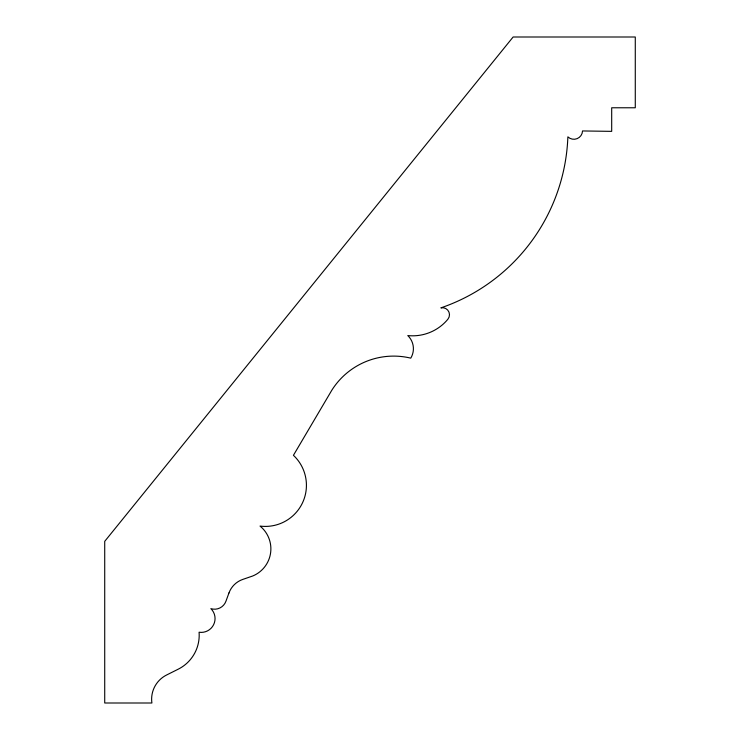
<?xml version="1.0" encoding="UTF-8"?>
<svg xmlns="http://www.w3.org/2000/svg" width="740" height="740" viewBox="0 0 740 740"><rect width="100%" height="100%" fill="white"/><g stroke="black" fill="none" stroke-linecap="round" stroke-linejoin="round"><path stroke-width="1.11" d="M228.965 592.962L225.931 601.259A12.117 12.117 0 0 1 210.872 608.641A13.838 13.838 0 0 1 199.079 632.228A37.953 37.953 0 0 1 178.21 669.191L166.593 675A27.056 27.056 0 0 0 151.894 703L104.719 703L104.719 541.347L513.125 37L635.281 37L635.281 107.772L611.693 107.772L611.693 131.359L582.537 130.952A8.667 8.667 0 0 1 567.867 136.854A187.969 187.969 0 0 1 440.864 307.877A7.049 7.049 0 0 1 447.885 319.227A45.741 45.741 0 0 1 407.777 335.562A18.158 18.158 0 0 1 410.765 358.142A73.084 73.084 0 0 0 331.816 390.221L293.429 455.313A41.107 41.107 0 0 1 260.036 526.075A29.35 29.35 0 0 1 252.701 575.998L242.766 579.42A22.478 22.478 0 0 0 228.965 592.962"/></g></svg>
